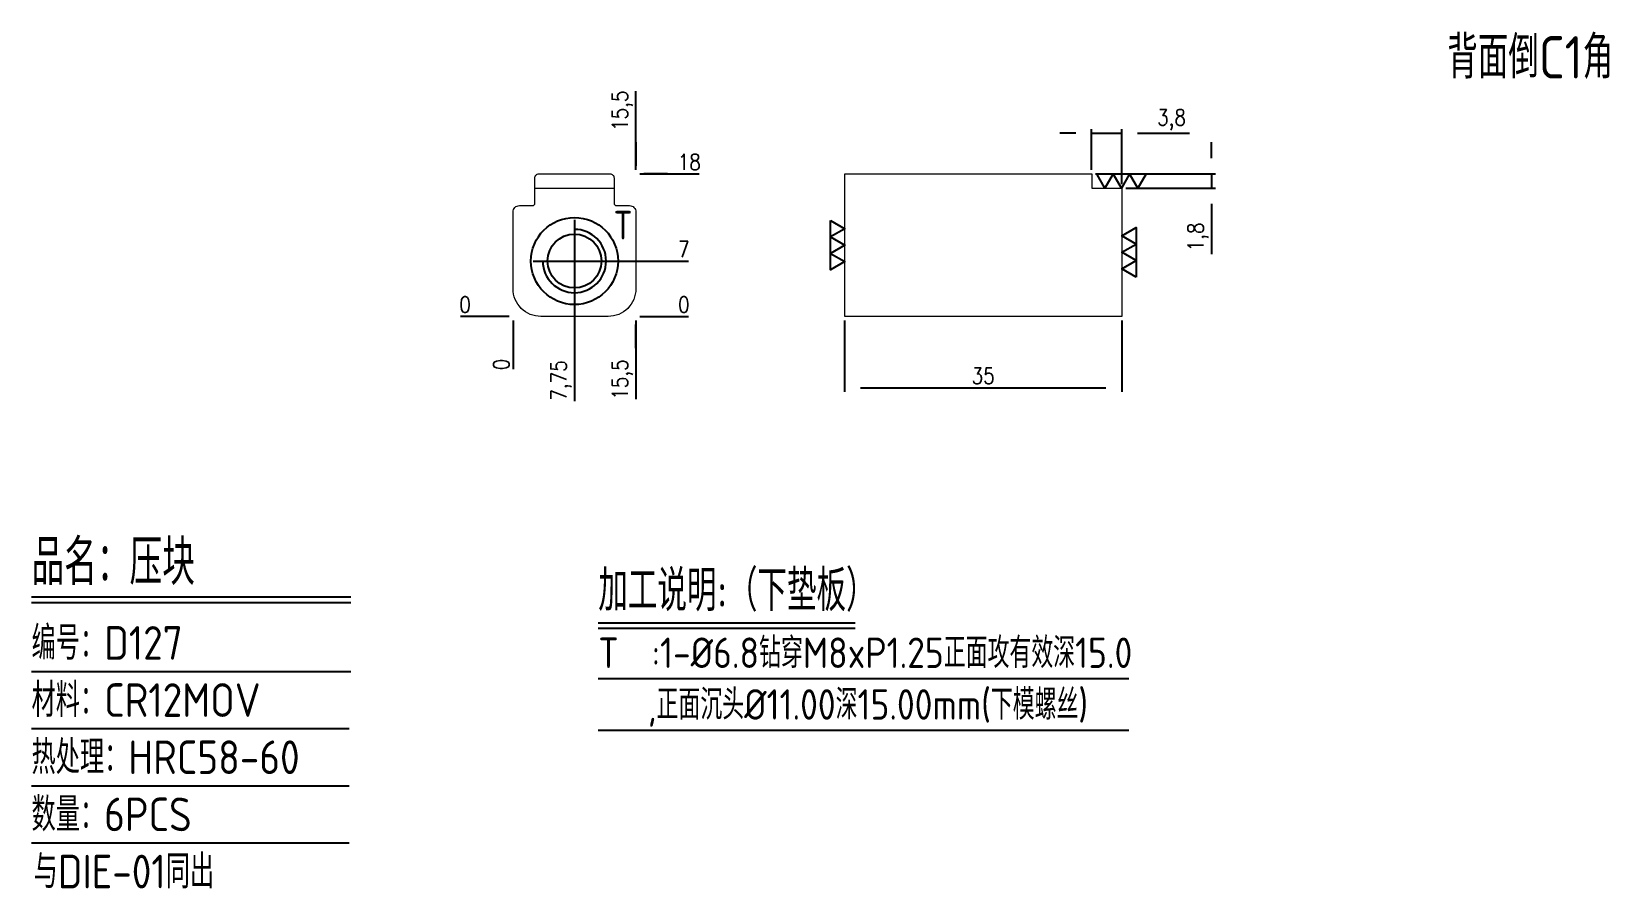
# Model space of a CAD drawing. Header units: millimetres. Extents: x 118928 to 119127, y -5233 to -5125.
import ezdxf
from ezdxf.enums import TextEntityAlignment as Align

# ---------------------------------------------------------------- set-up
doc = ezdxf.new("R2010")
doc.units = ezdxf.units.MM
doc.linetypes.add('CENTER', pattern=[0])
doc.linetypes.add('HIDDEN', pattern=[0])
for name, color, linetype in [('DIE_P', 2, 'Continuous'), ('DIM', 4, 'Continuous'), ('TEXT', 4, 'Continuous')]:
    doc.layers.add(name, color=color, linetype=linetype)
doc.styles.add('gbenor', font='gbenor.shx', dxfattribs={"bigfont": 'gbcbig.shx'})
doc.styles.get("Standard").update_dxf_attribs({"font": 'txt.shx', "width": 0.85, "bigfont": 'ctxt.shx'})
doc.dimstyles.new('T-2-WX', dxfattribs={"dimtxt": 2, "dimasz": 2, "dimexe": 0.5, "dimexo": 0.5, "dimgap": 0.5, "dimtad": 1, "dimtxsty": 'Standard', "dimblk": 'OPEN30', "dimcen": 0, "dimazin": 3, "dimtfac": 1, "dimtmove": 0, "dimatfit": 3, "dimldrblk": 'OPEN30', "dimlwd": -1, "dimlwe": -1})

# ---------------------------------------------------------------- blocks, each defined once
blk = doc.blocks.new('*D7579')
at = {"layer": 'Defpoints', "color": 0}
for p in [(118988.79, -5160.89), (119004.29, -5160.89), (119009.29, -5160.89)]:
    blk.add_point(p, dxfattribs=at)
at = {"layer": 'DIM', "color": 0}
blk.add_line((119004.79, -5160.89), (119010.92, -5160.89), dxfattribs=at)
at = {"layer": 'DIM', "color": 0, "insert": (119010.35, -5159.39), "char_height": 2, "attachment_point": 5}
blk.add_mtext('0', dxfattribs=at)
blk = doc.blocks.new('_Open30')
blk = doc.blocks.new('*D7580')
at = {"layer": 'Defpoints', "color": 0}
for p in [(118996.54, -5153.89), (119009.29, -5153.89), (118988.79, -5160.89)]:
    blk.add_point(p, dxfattribs=at)
at = {"layer": 'DIM', "color": 0}
for p, q in [((118997.04, -5153.89), (119001.29, -5153.89)), ((119001.29, -5153.89), (119005.29, -5153.89)), ((119005.29, -5153.89), (119010.92, -5153.89))]:
    blk.add_line(p, q, dxfattribs=at)
at = {"layer": 'DIM', "color": 0, "insert": (119010.35, -5152.39), "char_height": 2, "attachment_point": 5}
blk.add_mtext('7', dxfattribs=at)
blk = doc.blocks.new('*D7581')
at = {"layer": 'Defpoints', "color": 0}
for p in [(119004.29, -5142.89), (119009.29, -5142.89), (118988.79, -5160.89)]:
    blk.add_point(p, dxfattribs=at)
at = {"layer": 'DIM', "color": 0}
for p, q in [((119004.79, -5142.89), (119008.29, -5142.89)), ((119008.29, -5142.89), (119005.29, -5142.89)), ((119005.29, -5142.89), (119012.3, -5142.89))]:
    blk.add_line(p, q, dxfattribs=at)
at = {"layer": 'DIM', "color": 0, "insert": (119011.04, -5141.39), "char_height": 2, "attachment_point": 5}
blk.add_mtext('18', dxfattribs=at)
blk = doc.blocks.new('*D7582')
at = {"layer": 'Defpoints', "color": 0}
for p in [(118983.79, -5160.89), (118988.79, -5160.89), (118988.79, -5160.89)]:
    blk.add_point(p, dxfattribs=at)
at = {"layer": 'DIM', "color": 0}
blk.add_line((118988.29, -5160.89), (118982.15, -5160.89), dxfattribs=at)
at = {"layer": 'DIM', "color": 0, "insert": (118982.72, -5159.39), "char_height": 2, "attachment_point": 5}
blk.add_mtext('0', dxfattribs=at)
blk = doc.blocks.new('*D7583')
at = {"layer": 'Defpoints', "color": 0}
for p in [(118988.79, -5160.89), (119004.29, -5160.89), (119004.29, -5165.89)]:
    blk.add_point(p, dxfattribs=at)
at = {"layer": 'DIM', "color": 0}
for p, q in [((119004.29, -5161.39), (119004.29, -5164.89)), ((119004.29, -5164.89), (119004.29, -5161.89)), ((119004.29, -5161.89), (119004.29, -5171.33))]:
    blk.add_line(p, q, dxfattribs=at)
at = {"layer": 'DIM', "color": 0, "insert": (119002.6, -5168.86), "char_height": 2, "attachment_point": 5, "rotation": 90}
blk.add_mtext('15,5', dxfattribs=at)
blk = doc.blocks.new('*D7584')
at = {"layer": 'Defpoints', "color": 0}
for p in [(118996.54, -5153.89), (118988.79, -5160.89), (118996.54, -5165.89)]:
    blk.add_point(p, dxfattribs=at)
at = {"layer": 'DIM', "color": 0}
for p, q in [((118996.54, -5154.39), (118996.54, -5157.89)), ((118996.54, -5157.89), (118996.54, -5161.89)), ((118996.54, -5161.89), (118996.54, -5171.57))]:
    blk.add_line(p, q, dxfattribs=at)
at = {"layer": 'DIM', "color": 0, "insert": (118994.85, -5168.98), "char_height": 2, "attachment_point": 5, "rotation": 90}
blk.add_mtext('7,75', dxfattribs=at)
blk = doc.blocks.new('*D7585')
at = {"layer": 'Defpoints', "color": 0}
for p in [(118988.79, -5160.89), (118988.79, -5160.89), (118988.79, -5165.89)]:
    blk.add_point(p, dxfattribs=at)
at = {"layer": 'DIM', "color": 0}
blk.add_line((118988.79, -5161.39), (118988.79, -5167.53), dxfattribs=at)
at = {"layer": 'DIM', "color": 0, "insert": (118987.29, -5166.96), "char_height": 2, "attachment_point": 5, "rotation": 90}
blk.add_mtext('0', dxfattribs=at)
blk = doc.blocks.new('*D7586')
at = {"layer": 'Defpoints', "color": 0}
for p in [(119004.29, -5137.89), (119004.29, -5142.89), (118988.79, -5160.89)]:
    blk.add_point(p, dxfattribs=at)
at = {"layer": 'DIM', "color": 0}
for p, q in [((119004.29, -5141.89), (119004.29, -5132.45)), ((119004.29, -5142.39), (119004.29, -5138.89)), ((119004.29, -5138.89), (119004.29, -5141.89))]:
    blk.add_line(p, q, dxfattribs=at)
at = {"layer": 'DIM', "color": 0, "insert": (119002.6, -5134.92), "char_height": 2, "attachment_point": 5, "rotation": 90}
blk.add_mtext('15,5', dxfattribs=at)
blk = doc.blocks.new('*D7587')
at = {"layer": 'Defpoints', "color": 0}
for p in [(119030.66, -5160.89), (119065.66, -5160.89), (119065.66, -5169.89)]:
    blk.add_point(p, dxfattribs=at)
at = {"layer": 'DIM', "color": 0}
for p, q in [((119030.66, -5161.39), (119030.66, -5170.39)), ((119065.66, -5161.39), (119065.66, -5170.39)), ((119032.66, -5169.89), (119063.66, -5169.89))]:
    blk.add_line(p, q, dxfattribs=at)
at = {"layer": 'DIM', "color": 0, "insert": (119048.16, -5168.39), "char_height": 2, "attachment_point": 5}
blk.add_mtext('35', dxfattribs=at)
blk = doc.blocks.new('*D7588')
at = {"layer": 'Defpoints', "color": 0}
for p in [(119065.66, -5137.76), (119061.86, -5142.89), (119065.66, -5144.69)]:
    blk.add_point(p, dxfattribs=at)
at = {"layer": 'DIM', "color": 0}
for p, q in [((119059.86, -5137.76), (119057.86, -5137.76)), ((119061.86, -5142.39), (119061.86, -5137.26)), ((119061.86, -5137.76), (119065.66, -5137.76)), ((119065.66, -5144.19), (119065.66, -5137.26)), ((119067.66, -5137.76), (119074.23, -5137.76))]:
    blk.add_line(p, q, dxfattribs=at)
at = {"layer": 'DIM', "color": 0, "insert": (119071.95, -5136.07), "char_height": 2, "attachment_point": 5}
blk.add_mtext('3,8', dxfattribs=at)
blk = doc.blocks.new('*D7589')
at = {"layer": 'Defpoints', "color": 0}
for p in [(119061.86, -5142.89), (119065.66, -5144.69), (119077, -5144.69)]:
    blk.add_point(p, dxfattribs=at)
at = {"layer": 'DIM', "color": 0}
for p, q in [((119077, -5140.89), (119077, -5138.89)), ((119062.36, -5142.89), (119077.5, -5142.89)), ((119077, -5142.89), (119077, -5144.69)), ((119066.16, -5144.69), (119077.5, -5144.69)), ((119077, -5146.69), (119077, -5153.01))]:
    blk.add_line(p, q, dxfattribs=at)
at = {"layer": 'DIM', "color": 0, "insert": (119075.31, -5150.85), "char_height": 2, "attachment_point": 5, "rotation": 90}
blk.add_mtext('1,8', dxfattribs=at)

msp = doc.modelspace()

# ---------------------------------------------------------------- linework, layer by layer
at = {"layer": 'DIE_P', "linetype": 'HIDDEN', "lineweight": 15, "ltscale": 5}
msp.add_line((118991.538, -5144.692, 0), (119001.538, -5144.692, 0), dxfattribs=at)
at = {"layer": 'DIE_P', "color": 4, "linetype": 'CENTER', "ltscale": 0.007}
for p, q in [((118996.538, -5148.692), (118996.538, -5159.092)), ((118991.338, -5153.892), (119001.738, -5153.892))]:
    msp.add_line(p, q, dxfattribs=at)
at = {"layer": 'DIE_P', "linetype": 'Continuous', "lineweight": 15}
msp.add_lwpolyline([(119001.838, -5146.892), (119003.488, -5146.892, -0.4142136), (119004.288, -5147.692), (119004.288, -5157.392, -0.4142136), (119000.788, -5160.892), (118992.288, -5160.892, -0.4142136), (118988.788, -5157.392), (118988.788, -5147.692, -0.4142136), (118989.588, -5146.892), (118991.238, -5146.892, 0.4142136), (118991.538, -5146.592), (118991.538, -5143.392, -0.4142136), (118992.038, -5142.892), (119001.038, -5142.892, -0.4142136), (119001.538, -5143.392), (119001.538, -5146.592, 0.4142136)], format="xyb", close=True, dxfattribs=at)
at = {"layer": 'DIE_P', "lineweight": 15}
msp.add_lwpolyline([(119065.665, -5144.692), (119065.665, -5160.892), (119030.665, -5160.892), (119030.665, -5142.892), (119061.865, -5142.892), (119061.865, -5144.692)], close=True, dxfattribs=at)
at = {"layer": 'DIE_P', "color": 4}
for points in [[(119068.734, -5142.892), (119067.694, -5144.692), (119066.655, -5142.892), (119065.616, -5144.692), (119064.577, -5142.892), (119063.537, -5144.692), (119062.498, -5142.892), (119068.734, -5142.892)], [(119028.865, -5148.775), (119030.665, -5149.814), (119028.865, -5150.853), (119030.665, -5151.892), (119028.865, -5152.932), (119030.665, -5153.971), (119028.865, -5155.01), (119028.865, -5148.775)], [(119067.465, -5155.91), (119065.665, -5154.871), (119067.465, -5153.832), (119065.665, -5152.792), (119067.465, -5151.753), (119065.665, -5150.714), (119067.465, -5149.675), (119067.465, -5155.91)]]:
    msp.add_lwpolyline(points, close=True, dxfattribs=at)
at = {"layer": 'DIE_P'}
for radius in [5.5, 3.4]:
    msp.add_circle((118996.538, -5153.892), radius, dxfattribs=at)
msp.add_arc((118996.538, -5153.892), 4, 180, 90, dxfattribs=at)
at = {"layer": 'DIM', "color": 4, "linetype": 'Continuous', "lineweight": 25}
for p, q in [((118927.964, -5196.273), (118968.272, -5196.273)), ((118927.964, -5197.015), (118968.272, -5197.015)), ((118927.964, -5205.718), (118968.272, -5205.718)), ((118927.964, -5212.934), (118968.097, -5212.934)), ((118927.964, -5220.151), (118968.097, -5220.151)), ((118927.964, -5227.367), (118968.097, -5227.367))]:
    msp.add_line(p, q, dxfattribs=at)
at = {"layer": 'TEXT', "color": 3}
for p, q in [((118999.546, -5199.569), (119031.987, -5199.569)), ((118999.546, -5200.241), (119031.987, -5200.241)), ((118999.546, -5206.616), (119066.544, -5206.616)), ((118999.546, -5213.144), (119066.544, -5213.144))]:
    msp.add_line(p, q, dxfattribs=at)

# ---------------------------------------------------------------- texts
at = {"layer": 'DIM', "color": 3, "linetype": 'Continuous', "lineweight": 25, "style": 'gbenor'}
for s, height, p in [('品名：压块', 5.7307, (118927.964, -5194.787)), ('编号：D127', 4.245, (118927.964, -5204.232)), ('材料：CR12MOV', 4.245, (118927.964, -5211.448)), ('热处理：HRC58-60', 4.24496, (118927.964, -5218.665)), ('数量：6PCS', 4.245, (118927.964, -5225.881)), ('与DIE-01同出', 4.245, (118928.223, -5233.098))]:
    msp.add_text(s, height=height, dxfattribs=at).set_placement(p)
at = {"layer": 'TEXT', "color": 4, "lineweight": 18, "style": 'gbenor'}
msp.add_text('背面倒C1角', height=5.348, dxfattribs=at).set_placement((119106.787, -5130.845))
at = {"layer": 'TEXT', "color": 4, "style": 'gbenor'}
msp.add_text('T', height=3.6, dxfattribs=at).set_placement((119002.666, -5149.363), align=Align.MIDDLE_CENTER)
for s, height, p in [('加工说明:（下垫板）', 5.184, (118999.546, -5198.091)), ('T  :1-%%C6.8钻穿M8xP1.25正面攻有效深15.0', 3.84, (118999.546, -5205.272)), ('   ,正面沉头%%C11.00深15.00mm(下模螺丝)', 3.84, (118999.546, -5211.8))]:
    msp.add_text(s, height=height, dxfattribs=at).set_placement(p)

# ---------------------------------------------------------------- dimensions: what is measured, and where the dimension line sits
at = {"layer": 'DIM', "color": 4}
for feature_location, offset, dtype, origin, picture, middle in [((119004.288, -5142.892), (0, 5), 1, (118988.788, -5160.892), '*D7586', (119002.597, -5134.923)), ((119004.288, -5142.892), (5, 0), 0, (118988.788, -5160.892), '*D7581', (119011.043, -5141.392)), ((118996.538, -5153.892), (12.75, 0), 0, (118988.788, -5160.892), '*D7580', (119010.354, -5152.392)), ((118996.538, -5153.892), (0, -12), 1, (118988.788, -5160.892), '*D7584', (118994.847, -5168.983)), ((118988.7877791, -5160.892373143), (-5, 0), 0, (118988.7877791, -5160.892373143), '*D7582', (118982.721112433, -5159.392373143)), ((119004.28777912, -5160.892373143), (5, 0), 0, (118988.7877791, -5160.892373143), '*D7579', (119010.354445787, -5159.392373143)), ((118988.7877791, -5160.892373143), (0, -5), 1, (118988.7877791, -5160.892373143), '*D7585', (118987.2877791, -5166.959039809)), ((119004.288, -5160.892), (0, -5), 1, (118988.788, -5160.892), '*D7583', (119002.597, -5168.861))]:
    dim = msp.add_ordinate_dim(feature_location=feature_location, offset=offset, dtype=dtype, origin=origin, dimstyle='T-2-WX', dxfattribs=at)
    dim.commit()
    dim.dimension.update_dxf_attribs({"geometry": picture, "text_midpoint": middle})
for base, p1, p2, picture, middle in [((119065.665, -5137.762), (119061.865, -5142.892), (119065.665, -5144.692), '*D7588', (119071.946, -5136.071)), ((119065.665, -5169.886), (119030.665, -5160.892), (119065.665, -5160.892), '*D7587', (119048.165, -5168.386))]:
    dim = msp.add_linear_dim(base=base, p1=p1, p2=p2, dimstyle='T-2-WX', dxfattribs=at)
    dim.commit()
    dim.dimension.update_dxf_attribs({"geometry": picture, "text_midpoint": middle})
dim = msp.add_linear_dim(base=(119077.003, -5144.692), p1=(119061.865, -5142.892), p2=(119065.665, -5144.692), angle=90, dimstyle='T-2-WX', dxfattribs=at)
dim.commit()
dim.dimension.update_dxf_attribs({"geometry": '*D7589', "text_midpoint": (119075.313, -5150.852)})

doc.saveas('drawing.dxf')
